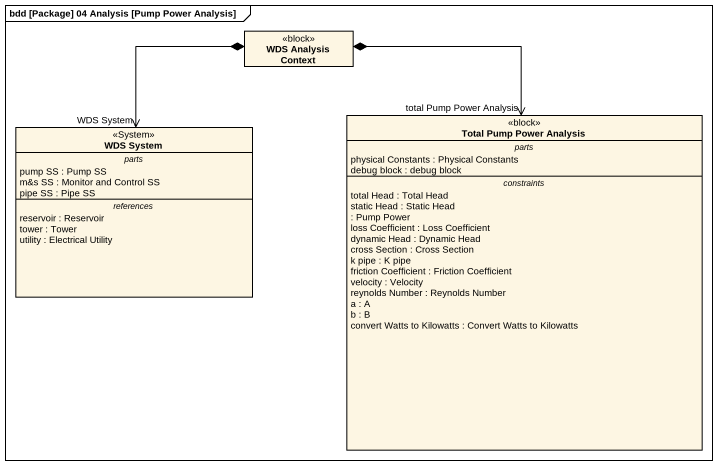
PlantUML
@startuml
mainframe bdd [Package] 04 Analysis [Pump Power Analysis]
hide circle
hide empty members
class "WDS Analysis Context" as WDS_Analysis_Context <<block>>
class "WDS System" as WDS_System <<System>> {
  -- parts --
  pump SS : Pump SS
  m&s SS : Monitor and Control SS
  pipe SS : Pipe SS
  -- references --
  reservoir : Reservoir
  tower : Tower
  utility : Electrical Utility
}
class "Total Pump Power Analysis" as Total_Pump_Power_Analysis <<block>> {
  -- parts --
  physical Constants : Physical Constants
  debug block : debug block
  -- constraints --
  total Head : Total Head
  static Head : Static Head
  : Pump Power
  loss Coefficient : Loss Coefficient
  dynamic Head : Dynamic Head
  cross Section : Cross Section
  k pipe : K pipe
  friction Coefficient : Friction Coefficient
  velocity : Velocity
  reynolds Number : Reynolds Number
  a : A
  b : B
  convert Watts to Kilowatts : Convert Watts to Kilowatts
}
WDS_Analysis_Context *--> "WDS System" WDS_System
WDS_Analysis_Context *--> "total Pump Power Analysis" Total_Pump_Power_Analysis
@enduml
